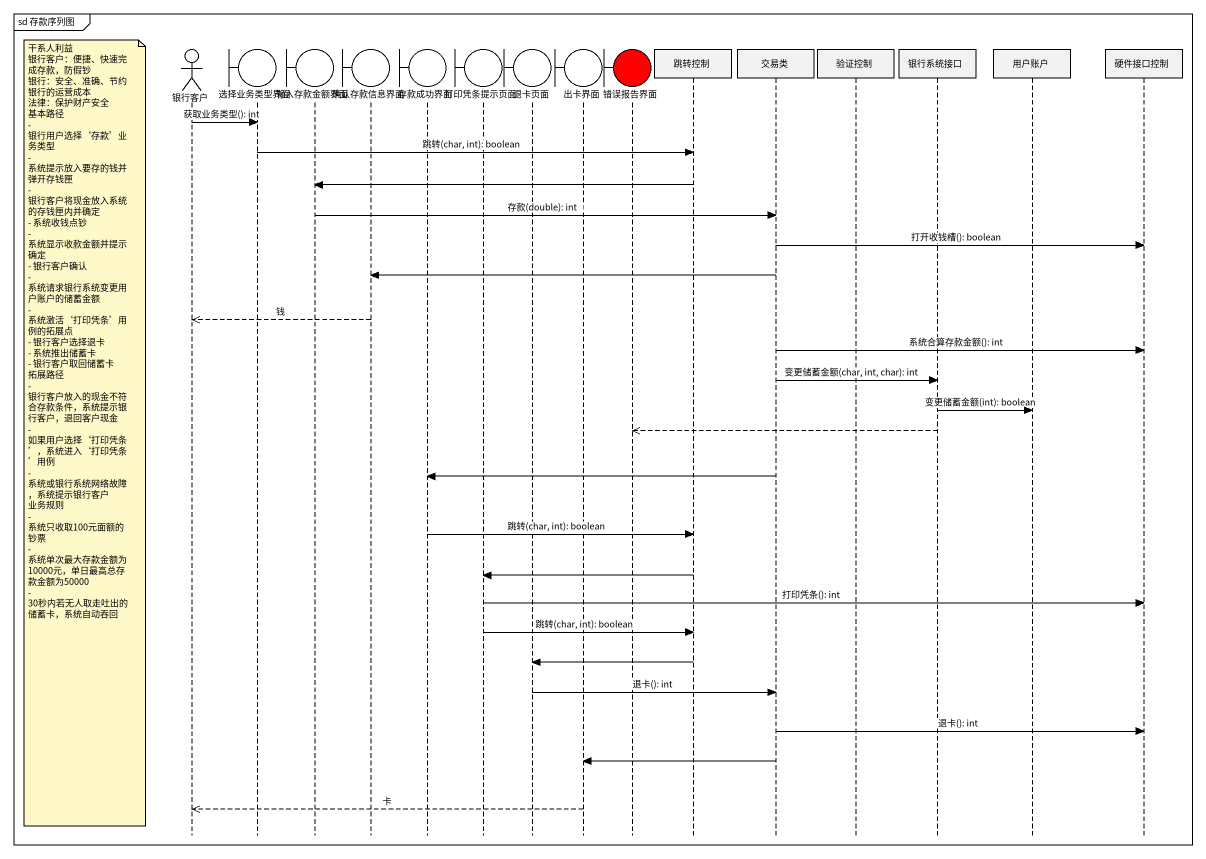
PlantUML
@startuml
mainframe sd 存款序列图
hide footbox
actor 银行客户
boundary 选择业务类型界面
boundary 输入存款金额界面
boundary 确认存款信息界面
boundary 存款成功界面
boundary 打印凭条提示页面
boundary 退卡页面
boundary 出卡界面
boundary 错误报告界面 #FF0000
participant 跳转控制
participant 交易类
participant 验证控制
participant 银行系统接口
participant 用户账户
participant 硬件接口控制

银行客户 -> 选择业务类型界面 : 获取业务类型(): int
选择业务类型界面 -> 跳转控制 : 跳转(char, int): boolean
跳转控制 -> 输入存款金额界面
输入存款金额界面 -> 交易类 : 存款(double): int
交易类 -> 硬件接口控制 : 打开收钱槽(): boolean
交易类 -> 确认存款信息界面
确认存款信息界面 -->> 银行客户 : 钱
交易类 -> 硬件接口控制 : 系统合算存款金额(): int
交易类 -> 银行系统接口 : 变更储蓄金额(char, int, char): int
银行系统接口 -> 用户账户 : 变更储蓄金额(int): boolean
银行系统接口 -->> 错误报告界面
note left of 银行客户
  干系人利益
  银行客户：便捷、快速完成存款，防假钞
  银行：安全、准确、节约银行的运营成本
  法律：保护财产安全
  基本路径
  - 银行用户选择‘存款’业务类型
  - 系统提示放入要存的钱并弹开存钱匣
  - 银行客户将现金放入系统的存钱匣内并确定
  - 系统收钱点钞
  - 系统显示收款金额并提示确定
  - 银行客户确认
  - 系统请求银行系统变更用户账户的储蓄金额
  - 系统激活‘打印凭条’用例的拓展点
  - 银行客户选择退卡
  - 系统推出储蓄卡
  - 银行客户取回储蓄卡
  拓展路径
  - 银行客户放入的现金不符合存款条件，系统提示银行客户，退回客户现金
  - 如果用户选择‘打印凭条’，系统进入‘打印凭条’用例
  - 系统或银行系统网络故障，系统提示银行客户
  业务规则
  - 系统只收取100元面额的钞票
  - 系统单次最大存款金额为10000元，单日最高总存款金额为50000
  - 30秒内若无人取走吐出的储蓄卡，系统自动吞回
end note
交易类 -> 存款成功界面
存款成功界面 -> 跳转控制 : 跳转(char, int): boolean
跳转控制 -> 打印凭条提示页面
打印凭条提示页面 -> 硬件接口控制 : 打印凭条(): int
打印凭条提示页面 -> 跳转控制 : 跳转(char, int): boolean
跳转控制 -> 退卡页面
退卡页面 -> 交易类 : 退卡(): int
交易类 -> 硬件接口控制 : 退卡(): int
交易类 -> 出卡界面
出卡界面 -->> 银行客户 : 卡
@enduml
